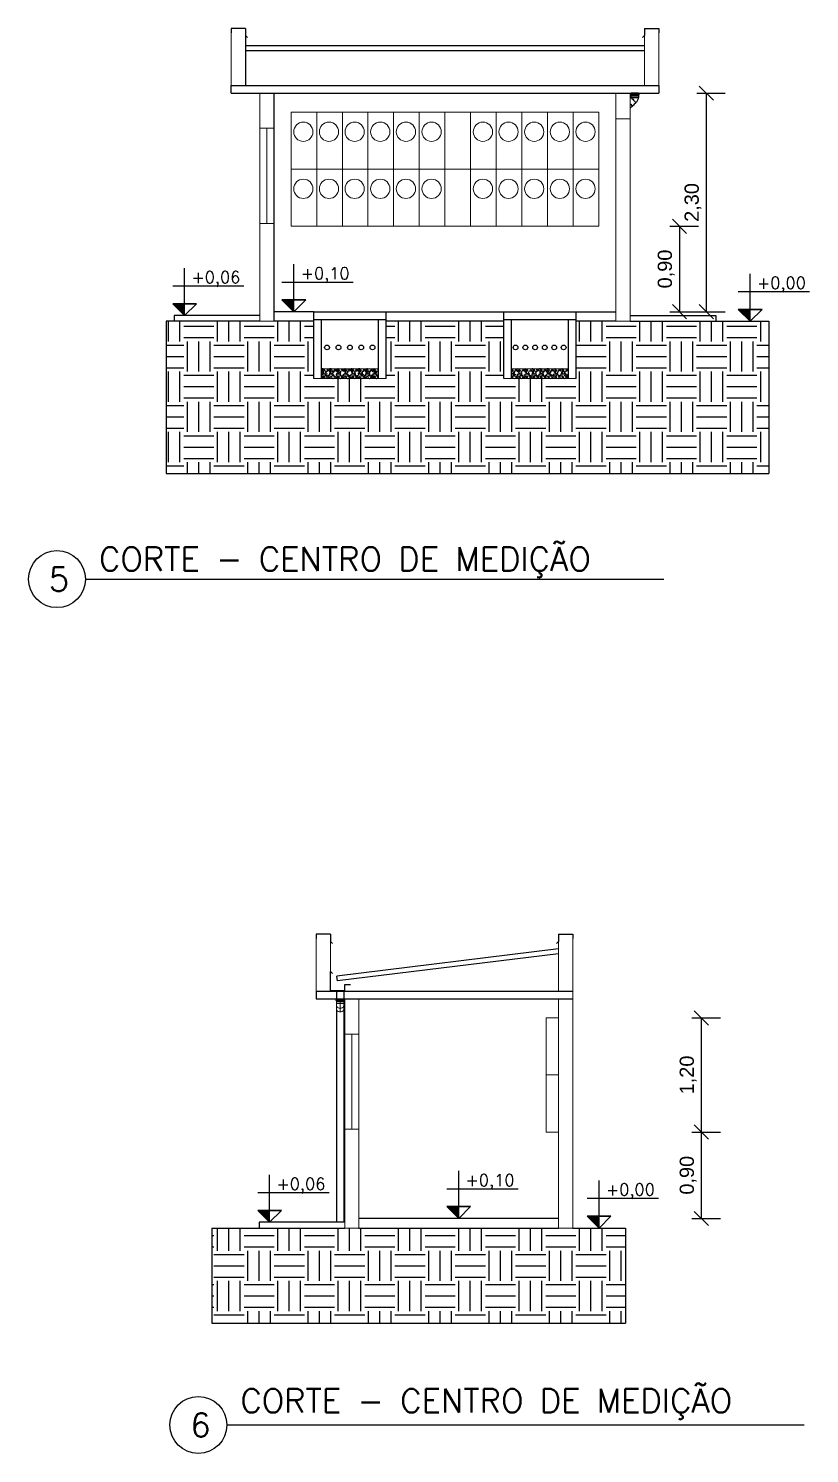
# Model space of a CAD drawing. Extents: x 0 to 11638, y -6007 to 0.
# Drawn here: x 11039.41 to 11047.63, y -5650.86 to -5635.87 of the extents above; entities that cross this region are included whole.
import ezdxf

# ---------------------------------------------------------------- set-up
doc = ezdxf.new("R2010")
doc.units = 0
doc.linetypes.add('DASHED', pattern=[0.25, 0.125, -0.125])
doc.layers.get('0').update_dxf_attribs({"linetype": 'CONTINUOUS'})
doc.layers.get('Defpoints').update_dxf_attribs({"linetype": 'CONTINUOUS'})
for name, color, linetype, lineweight in [('ARQ - Alvenaria Alta', 251, 'CONTINUOUS', 13), ('ARQ - Alvenaria Média-Baixa', 252, 'CONTINUOUS', 20), ('ARQ - Desnível', 8, 'CONTINUOUS', 20), ('ARQ - Esquadrias', 1, 'CONTINUOUS', 9), ('Elétrica', 30, 'CONTINUOUS', 20), ('Estrutural - Lajes', 6, 'CONTINUOUS', 30), ('Hidrossanitário - Água Pluvial', 4, 'CONTINUOUS', 9)]:
    doc.layers.add(name, color=color, linetype=linetype, lineweight=lineweight)
for name, color, linetype in [('ARQ - Cobertura', 253, 'CONTINUOUS'), ('ARQ - Cotas', 1, 'CONTINUOUS'), ('ARQ - Desnível Terreno', 14, 'CONTINUOUS')]:
    doc.layers.add(name, color=color, linetype=linetype)
doc.styles.add('ROMANS', font='romans.shx', dxfattribs={"height": 0.3})
doc.styles.get("Standard").update_dxf_attribs({"font": 'arial.ttf', "height": 0.15})
doc.dimstyles.get("Standard").update_dxf_attribs({"dimtxt": 0.1, "dimasz": 0.15, "dimexe": 0.2, "dimexo": 0.2, "dimgap": 0.05, "dimtad": 1, "dimzin": 0, "dimtxsty": 'STANDARD', "dimblk": 'OBLIQUE', "dimcen": 0.5, "dimclrd": 256, "dimclre": 256, "dimclrt": 256, "dimadec": 0, "dimazin": 0, "dimtfac": 1, "dimtmove": 0, "dimatfit": 3, "dimfxl": 0.1, "dimfxlon": 1, "dimtfillclr": 256, "dimtolj": 1, "dimtzin": 0, "dimlwd": -1, "dimarcsym": 0})
pattern_1 = [(228.0127875, (693.5702383009486, -10.48594618644117), (-0.6096000000478742, -0.6857999999574536), [0.0102516432, -1.01491450918695]), (184.969741, (693.5633803009486, -10.49356618644117), (0.914399999638215, 0.0762000043409377), [0.0175921416, -1.741621466805717]), (132.5104471, (693.5458543009486, -10.49509018644117), (0.7620000003218247, -0.8381999997073787), [0.0124044456, -1.228041683822999]), (267.273689, (693.5161363009487, -10.51414018644116), (0.0762000001595918, 1.523999999991993), [0.0160201356, -1.585993122772137]), (292.83365418, (693.5153743009486, -10.53014218644117), (-0.3810000000319023, 0.9143999999866638), [0.015709011, -1.555194232360317]), (357.273689, (693.5214703009487, -10.54462018644117), (-1.523999999991993, 0.0762000001595919), [0.0160201356, -1.585993122772137]), (37.69424047, (693.5374723009487, -10.54538218644117), (-0.9905999999560767, -0.7620000000570125), [0.0211858098, -2.09739345942741]), (72.25532837, (693.5542363009487, -10.53242818644116), (0.5334000001433788, 1.676399999954365), [0.0200015856, -1.98015769805715]), (121.42956562, (693.5603323009486, -10.51337818644117), (-0.6096000000864937, 0.9905999999467805), [0.01607439, -1.59136637096136]), (175.2363583, (693.5519503009486, -10.49966218644117), (0.8381999999879857, -0.0762000001316777), [0.0183513984, -0.899218108499999]), (222.3974378, (693.5336623009487, -10.49813818644117), (-0.9143999999707398, -0.8382000000319197), [0.0237323376, -2.34950317536531]), (138.81407483, (693.5915743009487, -10.51490218644117), (-0.5333999999680052, 0.4572000000371755), [0.0081001362, -0.80191697473032]), (171.4692344, (693.5854783009487, -10.50956818644117), (0.9906000000266896, -0.1523999998271203), [0.0154104594, -1.525639169911199]), (225, (693.5702383009486, -10.50728218644117), (0, -0.0762000000000072), [0.0107762802, -0.09698679325284]), (203.19859051, (693.5649043009487, -10.49813818644117), (0.3810000000103827, 0.15239999997328), [0.0058032396, -0.5745186710668188]), (291.80140949, (693.5595703009487, -10.50042418644117), (-0.0762000000159449, 0.2285999999946862), [0.0082069686, -0.4021425897000001]), (30.96375653, (693.5626183009487, -10.50804418644116), (0.2286000000055915, 0.1523999999916338), [0.0133295898, -0.4309889445872995]), (161.56505118, (693.5740483009486, -10.50118618644117), (0.1524000000039775, -0.0761999999920126), [0.0096386142, -0.23132694350484]), (16.389540334, (693.5153743009486, -10.50042418644117), (0.7620000000000045, 0.2286000000000073), [0.01350264, -1.33676480017617]), (70.34617594, (693.5283283009487, -10.49661418644117), (-0.3048000000278795, -0.8381999999901122), [0.0113279682, -1.121466470345999]), (293.19859051, (693.5740483009486, -10.48594618644117), (-0.1523999999733979, 0.3810000000106586), [0.011606403, -0.5687155076668188]), (343.61045967, (693.5786203009485, -10.49661418644117), (-0.7620000000159687, 0.2285999999466858), [0.01350264, -1.336764800176197]), (339.44395478, (693.5153743009486, -10.54766818644117), (-0.3809999999999959, 0.1524000000000063), [0.013021056, -0.638032029393179]), (294.7751406, (693.5275663009487, -10.55224018644117), (-0.3810000004535079, 0.8381999997938177), [0.0109101636, -1.0801078014216]), (66.80140949, (693.5748103009487, -10.56214618644117), (0.152399999976069, 0.381000000009579), [0.011606403, -0.5687155076668199]), (17.35402464, (693.5793823009487, -10.55147818644117), (-0.9905999999802904, -0.3048000000639739), [0.0127734822, -1.264571279406]), (69.44395478, (693.5374723009487, -10.56214618644117), (-0.1524000000026538, -0.3809999999989389), [0.006510528, -0.6445425573931801]), (101.3099324739999, (693.5702383009486, -10.56214618644117), (-0.076200000000012, 0.3048000000000111), [0.003885438, -0.38465984893578]), (165.963756532, (693.5694763009487, -10.55833618644117), (0.2285999999999854, -0.076199999999996), [0.015709011, -0.29847163767207]), (186.00900596, (693.5542363009487, -10.55452618644117), (0.7619999999959611, 0.0762000000398806), [0.01455801, -1.441240945900107]), (303.69006753, (693.5626183009487, -10.51490218644117), (-0.0762000000105891, 0.1523999999947111), [0.0109897164, -0.2637532907904]), (353.15722659, (693.5687143009486, -10.52404618644117), (1.29540000000797, -0.1523999999321818), [0.0191867028, -1.899480271950929]), (60.9453959, (693.5877643009487, -10.52633218644117), (-0.3048000000083906, -0.5333999999952077), [0.0078452472, -0.7766817695433]), (90, (693.5915743009487, -10.51947418644117), (-0.0762, 0.0762), [0.004572, -0.071628]), (120.25643716, (693.5527123009487, -10.55224018644117), (0.3047999999627149, -0.533400000021294), [0.0105860088, -1.048018223196]), (48.01278749999999, (693.5473783009487, -10.54309618644117), (0.6096000000502602, 0.6857999999553062), [0.0205032864, -1.004662865986949]), (0, (693.5610943009488, -10.52785618644117), (0.0762, 0.0762), [0.019812, -0.056388]), (325.3048465, (693.5809063009486, -10.52785618644117), (0.762000000288646, -0.5333999995876373), [0.0120482868, -1.192779501724199]), (254.0546040999999, (693.5908123009486, -10.53471418644117), (-0.0761999999946767, -0.3048000000013424), [0.0110948724, -0.5436495011631601]), (207.64597536, (693.5877643009487, -10.54538218644117), (-1.4478000000532, -0.7619999998989226), [0.018064353, -1.788373932688137]), (175.42607874, (693.5717623009486, -10.55376418644117), (-0.9905999999999648, 0.0761999999999843), [0.0191108838, -1.8919753936872])]

# ---------------------------------------------------------------- blocks, each defined once
blk = doc.blocks.new('_Oblique')
at = {"layer": 'ARQ - Esquadrias', "color": 0, "lineweight": -2}
blk.add_line((-0.5, -0.5), (0.5, 0.5), dxfattribs=at)
blk = doc.blocks.new('*D1077')
at = {"layer": 'ARQ - Cotas', "lineweight": -2, "transparency": 16777216}
for p, q in [((11046.44667587706, -5636.545967252166), (11046.74667587706, -5636.545967252166)), ((11046.44667587706, -5638.845733267633), (11046.74667587706, -5638.845733267633))]:
    blk.add_line(p, q, dxfattribs=at)
at = {"layer": 'ARQ - Cotas', "transparency": 16777216}
blk.add_line((11046.54667587706, -5636.545967252166), (11046.54667587706, -5638.845733267633), dxfattribs=at)
at = {"layer": 'Defpoints', "color": 0, "lineweight": -2, "transparency": 16777216}
for p in [(11046.04667587702, -5636.545967252166), (11045.59619802419, -5638.845733267633), (11046.54667587706, -5638.845733267633)]:
    blk.add_point(p, dxfattribs=at)
at = {"layer": 'ARQ - Cotas', "transparency": 16777216, "xscale": 0.15, "yscale": 0.15, "zscale": 0.15}
for p, rotation in [((11046.54667587706, -5636.545967252166), 90), ((11046.54667587706, -5638.845733267633), 270)]:
    blk.add_blockref('_Oblique', p, dxfattribs=dict(at, rotation=rotation))
at = {"layer": 'ARQ - Cotas', "lineweight": -2, "transparency": 16777216, "insert": (11046.40653263013, -5637.695850259902), "char_height": 0.15, "attachment_point": 5, "rotation": 90}
blk.add_mtext('\\A1;2,30', dxfattribs=at)
blk = doc.blocks.new('26210755_2D_LEFT')
for p, q in [((0, 60.69999973569709, 39.80002413569249), (0, 60.6999997356971, 2.41356924704e-05)), ((0, 60.6999997356971, 2.41356924704e-05), (0, 55.3811883140592, 2.41356924704e-05)), ((0, 60.69999973569709, -39.79997586430755), (0, 60.6999997356971, 2.41356924775e-05)), ((0, 60.69999973569709, 39.80002413569249), (0, 55.3811883140592, 39.80002413569249)), ((0, 60.69999973569709, -39.79997586430755), (0, 55.3811883140592, -39.79997586430755)), ((0, 55.3811883140592, 2.41356924704e-05), (0, 54.17541694811913, 2.41356924704e-05)), ((0, 55.3811883140592, 39.80002413569248), (0, 55.3811883140592, 2.41356924704e-05)), ((0, 55.3811883140592, -39.79997586430754), (0, 55.3811883140592, 2.41356924775e-05)), ((0, 55.3811883140592, -39.79997586430754), (0, 54.17541694811912, -44.29997586430756)), ((0, 55.3811883140592, 39.80002413569248), (0, 54.17541694811912, 44.3000241356925)), ((0, 54.17541694811912, 44.3000241356925), (0, 54.17541694811913, 2.41356924704e-05)), ((0, 54.17541694811913, 2.41356924704e-05), (0, 43.74430260833237, 2.41356924704e-05)), ((0, 54.17541694811912, -44.29997586430756), (0, 54.17541694811913, 2.41356924775e-05)), ((0, 54.17541694811912, 44.3000241356925), (0, 43.74430260833237, 44.3000241356925)), ((0, 54.17541694811912, -44.29997586430756), (0, 43.74430260833237, -44.29997586430756)), ((0, 43.74430260833237, -44.29997586430756), (0, 43.74430260833238, 2.41356924775e-05)), ((0, 43.74430260833237, 2.41356924704e-05), (0, 43.35060362246572, 2.41356924704e-05)), ((0, 43.74430260833237, 44.3000241356925), (0, 43.74430260833238, 2.41356924704e-05)), ((0, 43.35060362246571, -39.79997586430755), (0, 43.74430260833237, -44.29997586430756)), ((0, 43.35060362246571, 39.80002413569249), (0, 43.74430260833237, 44.3000241356925)), ((0, 43.35060362246572, 39.80002413569249), (0, 43.35060362246573, 2.41356924704e-05)), ((0, 43.35060362246572, 2.41356924704e-05), (0, 33.95441532342565, 2.41356924704e-05)), ((0, 43.35060362246572, -39.79997586430755), (0, 43.35060362246573, 2.41356924775e-05)), ((0, 43.35060362246572, 39.80002413569249), (0, 33.95441532342564, 39.80002413569249)), ((0, 43.35060362246572, -39.79997586430755), (0, 33.95441532342564, -39.79997586430755)), ((0, 33.95441532342565, -39.79997586430755), (0, 33.95441532342565, 2.41356924775e-05)), ((0, 33.95441532342565, 2.41356924704e-05), (0, 33.70441532342555, 2.41356924704e-05)), ((0, 33.95441532342565, 39.80002413569249), (0, 33.95441532342565, 2.41356924704e-05)), ((0, 33.70441532342555, -39.54997586430752), (0, 33.95441532342565, -39.79997586430755)), ((0, 33.70441532342555, 39.55002413569246), (0, 33.95441532342565, 39.8000241356925)), ((0, 33.70441532342555, 39.55002413569246), (0, 33.70441532342556, 2.41356924704e-05)), ((0, 33.70441532342555, 2.41356924704e-05), (0, 15.95441532342562, 2.41356924704e-05)), ((0, 33.70441532342555, -39.54997586430752), (0, 33.70441532342556, 2.41356924775e-05)), ((0, 33.70441532342555, 39.55002413569246), (0, 15.95441532342561, 39.55002413569246)), ((0, 33.70441532342555, -39.54997586430752), (0, 15.95441532342561, -39.54997586430752)), ((0, 15.95441532342561, -39.54997586430751), (0, 15.95441532342562, 2.41356924775e-05)), ((0, 15.95441532342563, 2.41356924704e-05), (0, 14.14014246262891, 2.41356924727e-05)), ((0, 15.95441532342561, 39.55002413569245), (0, 15.95441532342562, 2.41356924704e-05)), ((0, 14.13827237127113, -37.73383291215341), (0, 15.95441532342561, -39.54997586430751)), ((0, 14.13828938613559, 37.73389819840281), (0, 15.95441532342561, 39.55002413569245)), ((0, -48.57853760726453, -37.73432691638113), (0, -11.82632984851928, -37.73430450871388)), ((0, -11.82632984851694, 37.73435278009882), (0, -48.57853802673871, 37.73437518776634))]:
    blk.add_line(p, q)
at = {"extrusion": (1, 0, 0)}
for points, degree, knots in [([(0, 14.14014246262891, 2.41356924704e-05), (0, 14.14014246262891, -2.125278840193757), (0, 14.12971443900425, -6.379824908490093), (0, 14.12250282618248, -12.56724947040904), (0, 14.13677879571741, -18.39603018683415), (0, 14.14349150265788, -23.69716959884105), (0, 14.12196434673463, -28.29965168210843), (0, 14.12114087880874, -32.11334254950488), (0, 14.14383239576318, -35.03350519920467), (0, 14.14679250465433, -36.95620941601426), (0, 14.13628289356433, -37.64791770533614), (0, 14.13750949775528, -37.73303837043396), (0, 14.13829570520148, -37.73380957822307)], 3, [0, 0, 0, 0, 6.375908927658698, 12.7383949818697, 19.09886249616277, 25.43822383474171, 31.78174039167148, 38.10370848570102, 44.4261412268042, 50.68895676833659, 56.96533774121558, 59.19613211293928, 59.19613211293928, 59.19613211293928, 59.19613211293928]), ([(0, 14.13830821213033, 37.73387937240809), (0, 14.13765524893084, 37.73324154633434), (0, 14.13624659515771, 37.66549828663977), (0, 14.14553664945738, 37.04538690002666), (0, 14.14551234507888, 35.19819934257348), (0, 14.12184940271488, 32.31847902660268), (0, 14.12120203805451, 28.51324925111052), (0, 14.14284998594089, 23.90054251554166), (0, 14.13750879114859, 18.57083880700255), (0, 14.1224671483813, 12.69305759541146), (0, 14.12952631944693, 6.444735845864755), (0, 14.14014246262891, 2.146298532447467), (0, 14.14014246262891, 2.41356924704e-05)], 3, [59.60380000129619, 59.60380000129619, 59.60380000129619, 59.60380000129619, 61.46606513694607, 67.66296252596646, 73.92816110291098, 80.31567383324887, 86.7041606949826, 93.10282390357031, 99.50114360407747, 105.9298019863876, 112.3602986205239, 118.7991218107889, 118.7991218107889, 118.7991218107889, 118.7991218107889]), ([(0, 14.13835139715166, 37.73402341718215), (0, 8.520237271245389, 37.73405154399041), (0, 3.049700068825458, 37.73405541364045), (0, -2.158881824515496, 37.73403503388526), (0, -6.967593129201298, 37.73398816499912), (0, -11.33154839664837, 37.73391253322738), (0, -11.82757505924707, 37.73390125476295)], 1, [0, 0, 5.669409397113674, 11.35330834578339, 17.04799406748369, 22.71396387559815, 28.40830058145764, 29.10404476821151, 29.10404476821151]), ([(0, -11.82757505924915, -37.733852983378), (0, -7.555253128077646, -37.73393183356335), (0, -2.791183472053341, -37.73398232622797), (0, 2.376873972076364, -37.73400597823895), (0, 7.802524260637035, -37.73400502820113), (0, 13.42798726044324, -37.73398026246663), (0, 14.13833910393315, -37.73397514589004)], 1, [0, 0, 5.659560549986531, 11.33710853357319, 17.03346614455621, 22.70028054166296, 28.39181867749833, 29.10407112008751, 29.10407112008751]), ([(0, -37.97237405920947, 2.41356924704e-05), (0, -37.97237405920947, -7.776513439399032), (0, -34.41843367790291, -23.75011015353654), (0, -22.78390034374411, -35.90173225715981), (0, -14.56635143058529, -37.72444402323071), (0, -11.82757484337367, -37.72462641388967)], 3, [0, 0, 0, 0, 23.32961272527452, 46.6540228563434, 58.31339187661189, 58.31339187661189, 58.31339187661189, 58.31339187661189]), ([(0, -11.82757484337158, 37.72467468527461), (0, -14.56635143058391, 37.72449229461596), (0, -22.78390034374353, 35.90178052854538), (0, -34.41843367790294, 23.75015842492148), (0, -37.97237405920947, 7.776561710783983), (0, -37.97237405920947, 2.41356924704e-05)], 3, [58.3168719678513, 58.3168719678513, 58.3168719678513, 58.3168719678513, 69.97624098812277, 93.30065111919163, 116.6302638444661, 116.6302638444661, 116.6302638444661, 116.6302638444661]), ([(0, -48.57853803264564, 37.72479999999639), (0, -51.37492732246069, 37.72480171073323), (0, -59.76386029449797, 35.90240132071205), (0, -71.64238834812234, 23.75313430302366), (0, -75.27151712327976, 7.777034939464321), (0, -75.27151712327976, 2.41356924704e-05)], 3, [58.32694123766567, 58.32694123766567, 58.32694123766567, 58.32694123766567, 69.99248372089264, 93.3228831048149, 116.6539155161304, 116.6539155161304, 116.6539155161304, 116.6539155161304]), ([(0, -75.27151712327976, 2.41356924704e-05), (0, -75.27151712327976, -7.776986668062733), (0, -71.64238768437431, -23.75308603160685), (0, -59.76385984189008, -35.90235304931606), (0, -51.37492690237299, -37.72475343935049), (0, -48.57853761317147, -37.72475172861542)], 3, [0, 0, 0, 0, 23.33103241126561, 46.6614317950774, 58.32697427821947, 58.32697427821947, 58.32697427821947, 58.32697427821947])]:
    blk.add_open_spline(points, degree=degree, knots=knots, dxfattribs=at)
blk.add_open_spline([(0, 14.14014246262891, 2.41356924704e-05), (0, 9.476623727152152, 2.41356924704e-05), (0, -0.096593024302365, 2.41356924775e-05), (0, -18.58172233323402, 2.41356924775e-05), (0, -31.10335195839861, 2.41356924704e-05), (0, -37.97237405920947, 2.41356924704e-05)], degree=3, knots=[0, 0, 0, 0, 13.99461160405894, 28.71436934180318, 57.8586980881892, 57.8586980881892, 57.8586980881892, 57.8586980881892])
blk.add_open_spline([(0, -37.97237405920947, 2.41356924704e-05), (0, -50.40541240819148, 2.41356924704e-05), (0, -62.83846009611197, 2.41356924704e-05), (0, -75.27151712327976, 2.41356924704e-05)], degree=3)
blk = doc.blocks.new('*D1078')
at = {"layer": 'ARQ - Cotas', "lineweight": -2, "transparency": 16777216}
for p, q in [((11046.16417991089, -5637.94573326763), (11046.46417991089, -5637.94573326763)), ((11046.16417991089, -5638.845733267631), (11046.46417991089, -5638.845733267631))]:
    blk.add_line(p, q, dxfattribs=at)
at = {"layer": 'ARQ - Cotas', "transparency": 16777216}
blk.add_line((11046.26417991089, -5637.94573326763), (11046.26417991089, -5638.845733267631), dxfattribs=at)
at = {"layer": 'Defpoints', "color": 0, "lineweight": -2, "transparency": 16777216}
for p in [(11043.79626245299, -5637.94573326763), (11043.79626245299, -5638.845733267631), (11046.26417991089, -5638.845733267631)]:
    blk.add_point(p, dxfattribs=at)
at = {"layer": 'ARQ - Cotas', "transparency": 16777216, "xscale": 0.15, "yscale": 0.15, "zscale": 0.15}
for p, rotation in [((11046.26417991089, -5637.94573326763), 90), ((11046.26417991089, -5638.845733267631), 270)]:
    blk.add_blockref('_Oblique', p, dxfattribs=dict(at, rotation=rotation))
at = {"layer": 'ARQ - Cotas', "lineweight": -2, "transparency": 16777216, "insert": (11046.12403666395, -5638.395733267634), "char_height": 0.15, "attachment_point": 5, "rotation": 90}
blk.add_mtext('\\A1;0,90', dxfattribs=at)
blk = doc.blocks.new('*D1079')
at = {"layer": 'ARQ - Cotas', "lineweight": -2, "transparency": 16777216}
for p, q in [((11046.39537548904, -5647.473569058781), (11046.69537548904, -5647.473569058781)), ((11046.39537548904, -5648.383510993613), (11046.69537548904, -5648.383510993613))]:
    blk.add_line(p, q, dxfattribs=at)
at = {"layer": 'ARQ - Cotas', "transparency": 16777216}
blk.add_line((11046.49537548904, -5648.383510993613), (11046.49537548904, -5647.473569058781), dxfattribs=at)
at = {"layer": 'Defpoints', "color": 0, "lineweight": -2, "transparency": 16777216}
for p in [(11044.99113493253, -5647.473569058781), (11046.49537548904, -5647.473569058781), (11044.99113493253, -5648.383510993613)]:
    blk.add_point(p, dxfattribs=at)
at = {"layer": 'ARQ - Cotas', "transparency": 16777216, "xscale": 0.15, "yscale": 0.15, "zscale": 0.15}
for p, rotation in [((11046.49537548904, -5647.473569058781), 90), ((11046.49537548904, -5648.383510993613), 270)]:
    blk.add_blockref('_Oblique', p, dxfattribs=dict(at, rotation=rotation))
at = {"layer": 'ARQ - Cotas', "lineweight": -2, "transparency": 16777216, "insert": (11046.3552322421, -5647.928540026199), "char_height": 0.15, "attachment_point": 5, "rotation": 90}
blk.add_mtext('\\A1;0,90', dxfattribs=at)
blk = doc.blocks.new('*D1080')
at = {"layer": 'ARQ - Cotas', "lineweight": -2, "transparency": 16777216}
for p, q in [((11046.39537548904, -5646.273569058781), (11046.69537548904, -5646.273569058781)), ((11046.39537548904, -5647.473569058781), (11046.69537548904, -5647.473569058781))]:
    blk.add_line(p, q, dxfattribs=at)
at = {"layer": 'ARQ - Cotas', "transparency": 16777216}
blk.add_line((11046.49537548904, -5647.473569058781), (11046.49537548904, -5646.273569058781), dxfattribs=at)
at = {"layer": 'Defpoints', "color": 0, "lineweight": -2, "transparency": 16777216}
for p in [(11044.99113493253, -5646.273569058781), (11046.49537548904, -5646.273569058781), (11044.99113493253, -5647.473569058781)]:
    blk.add_point(p, dxfattribs=at)
at = {"layer": 'ARQ - Cotas', "transparency": 16777216, "xscale": 0.15, "yscale": 0.15, "zscale": 0.15}
for p, rotation in [((11046.49537548904, -5646.273569058781), 90), ((11046.49537548904, -5647.473569058781), 270)]:
    blk.add_blockref('_Oblique', p, dxfattribs=dict(at, rotation=rotation))
at = {"layer": 'ARQ - Cotas', "lineweight": -2, "transparency": 16777216, "insert": (11046.35523224211, -5646.873569058783), "char_height": 0.15, "attachment_point": 5, "rotation": 90}
blk.add_mtext('\\A1;1,20', dxfattribs=at)

msp = doc.modelspace()

# ---------------------------------------------------------------- hatches: boundary and pattern name
at = {"layer": 'ARQ - Cotas', "lineweight": -2}
h = msp.add_hatch(color=256, dxfattribs=at)
h.dxf.hatch_style = 1
h.paths.add_polyline_path([(11041.0562191242, -5638.760733267689), (11040.9312191242, -5638.760733267689), (11041.0562191242, -5638.88573326766)])
h = msp.add_hatch(color=256, dxfattribs=at)
h.dxf.hatch_style = 1
h.paths.add_polyline_path([(11042.20623599037, -5638.720733267573), (11042.08123599037, -5638.720733267573), (11042.20623599037, -5638.845733267544)])
h = msp.add_hatch(color=256, dxfattribs=at)
h.dxf.hatch_style = 1
h.paths.add_polyline_path([(11047.00771127184, -5638.820733267573), (11046.88271127184, -5638.820733267573), (11047.00771127184, -5638.945733267544)])
h = msp.add_hatch(color=256, dxfattribs=at)
h.dxf.hatch_style = 1
h.paths.add_polyline_path([(11041.95109160374, -5648.298510993667), (11041.82609160374, -5648.298510993667), (11041.95109160374, -5648.423510993637)])
h = msp.add_hatch(color=256, dxfattribs=at)
h.dxf.hatch_style = 1
h.paths.add_polyline_path([(11043.94113493253, -5648.258510993553), (11043.81613493252, -5648.258510993553), (11043.94113493253, -5648.383510993523)])
h = msp.add_hatch(color=256, dxfattribs=at)
h.dxf.hatch_style = 1
h.paths.add_polyline_path([(11045.4181944662, -5648.358510993551), (11045.2931944662, -5648.358510993551), (11045.4181944662, -5648.483510993521)])
at = {"layer": 'ARQ - Desnível Terreno', "lineweight": -2}
h = msp.add_hatch(dxfattribs=at)
h.set_pattern_fill('EARTH', color=256, scale=0.05)
h.set_pattern_definition([(0, (887.7137413040109, 0), (0.3175, 0.3175), [0.3175, -0.3175]), (0, (887.7137413040109, 0.1190625), (0.3175, 0.3175), [0.3175, -0.3175]), (0, (887.7137413040109, 0.238125), (0.3175, 0.3175), [0.3175, -0.3175]), (90, (887.7534288040109, 0.2778125), (-0.3175, 0.3175), [0.3175, -0.3175]), (90, (887.8724913040109, 0.2778125), (-0.3175, 0.3175), [0.3175, -0.3175]), (90, (887.9915538040108, 0.2778125), (-0.3175, 0.3175), [0.3175, -0.3175])])
h.paths.add_polyline_path([(11047.20574499222, -5638.945733267632), (11045.74619802419, -5638.945733267632), (11045.59619802419, -5638.945733267632), (11045.17632457698, -5638.945733267632), (11045.17632457698, -5639.54573326763), (11044.41632457734, -5639.54573326763), (11044.41632457734, -5638.94573326763), (11043.17620952741, -5638.945733267632), (11043.17620952741, -5639.54573326763), (11042.41620952777, -5639.54573326763), (11042.41620952777, -5638.94573326763), (11041.99626245298, -5638.94573326763), (11041.84626245298, -5638.945733267632), (11040.86373374143, -5638.945733267632), (11040.86373374143, -5640.545733267629), (11047.20574499222, -5640.545733267629)])
h = msp.add_hatch(dxfattribs=at)
h.set_pattern_fill('GRAVEL', color=256, scale=0.003)
h.set_pattern_definition(pattern_1)
h.paths.add_polyline_path([(11043.09622425496, -5639.445733267629), (11042.4962119821, -5639.44573326763), (11042.4962119821, -5639.54573326763), (11043.09622425496, -5639.54573326763)])
h = msp.add_hatch(dxfattribs=at)
h.set_pattern_fill('GRAVEL', color=256, scale=0.003)
h.set_pattern_definition(pattern_1)
h.paths.add_polyline_path([(11045.09633930454, -5639.44573326763), (11044.49632703167, -5639.445733267631), (11044.49632703167, -5639.54573326763), (11045.09633930454, -5639.54573326763)])
h = msp.add_hatch(dxfattribs=at)
h.set_pattern_fill('EARTH', color=256, scale=0.05)
h.set_pattern_definition([(0, (887.7137413040109, -0.0399999999999636), (0.3175, 0.3175), [0.3175, -0.3175]), (0, (887.7137413040109, 0.0790625000000364), (0.3175, 0.3175), [0.3175, -0.3175]), (0, (887.7137413040109, 0.1981250000000364), (0.3175, 0.3175), [0.3175, -0.3175]), (90, (887.7534288040109, 0.2378125000000364), (-0.3175, 0.3175), [0.3175, -0.3175]), (90, (887.8724913040109, 0.2378125000000364), (-0.3175, 0.3175), [0.3175, -0.3175]), (90, (887.9915538040108, 0.2378125000000364), (-0.3175, 0.3175), [0.3175, -0.3175])])
h.paths.add_polyline_path([(11045.69525399986, -5648.483510993609), (11045.14113493252, -5648.483510993609), (11044.99113493253, -5648.483510993609), (11042.89113493252, -5648.483510993611), (11042.74113493253, -5648.483510993611), (11041.34113493251, -5648.483510993609), (11041.34113493251, -5649.48351099361), (11045.69525399987, -5649.483510993611)])

# ---------------------------------------------------------------- linework, layer by layer
at = {"lineweight": -2}
for p, q in [((11040.01338025859, -5641.657612752135), (11046.09968096252, -5641.657612752133)), ((11041.50143357371, -5650.555390478117), (11047.577837258, -5650.555390478115))]:
    msp.add_line(p, q, dxfattribs=at)
for centre in [(11039.71338025861, -5641.657612752135), (11041.20143357372, -5650.555390478117)]:
    msp.add_circle(centre, 0.3, dxfattribs=at)
at = {"layer": 'ARQ - Alvenaria Alta', "linetype": 'Continuous'}
for p, q in [((11041.54628085776, -5635.865733267629), (11041.54628085776, -5636.46573326763)), ((11041.54628085776, -5635.865733267629), (11041.69628085776, -5635.865733267628)), ((11041.54628085776, -5635.865733268211), (11041.69628085775, -5635.865733268211)), ((11041.69628085775, -5635.865733268213), (11041.54628085776, -5635.865733268213)), ((11045.89667587702, -5635.865733267629), (11045.89667587701, -5636.46573326763)), ((11045.89667587702, -5635.865733267629), (11046.04667587702, -5635.865733267629)), ((11045.89667587702, -5635.865733267629), (11046.04667587701, -5635.865733267629)), ((11046.04667587701, -5635.865733267629), (11046.04667587701, -5636.46573326763)), ((11041.84626245298, -5636.545733267628), (11041.84626245298, -5638.945733267632)), ((11045.59619802419, -5636.54573326763), (11045.59619802419, -5638.94573326763)), ((11045.74619802418, -5636.54573326763), (11045.74619802418, -5638.94573326763)), ((11041.84626245298, -5638.945733267632), (11041.99626245298, -5638.945733267632)), ((11045.59619802419, -5638.945733267632), (11045.74619802418, -5638.945733267632)), ((11042.44113493253, -5645.393569058778), (11042.44113493253, -5645.99356905878)), ((11042.44113493253, -5645.393569058778), (11042.59113493252, -5645.393569058778)), ((11042.59113493252, -5645.393569058779), (11042.44113493253, -5645.393569058779)), ((11042.59113493252, -5645.393569058778), (11042.59113493252, -5645.99356905878)), ((11044.99113493253, -5645.393569058779), (11044.99113493253, -5645.993569058778)), ((11044.99113493253, -5645.393569058779), (11045.14113493252, -5645.393569058779)), ((11045.14113493252, -5645.393569058779), (11045.14113493252, -5648.483510993609)), ((11042.74113493253, -5646.073569058779), (11042.74113493253, -5648.483510993609)), ((11042.89113493252, -5646.073569058779), (11042.89113493252, -5648.483510993611)), ((11044.99113493253, -5646.073569058778), (11044.99113493253, -5648.483510993609)), ((11042.74113493253, -5648.483510993611), (11042.89113493252, -5648.483510993611)), ((11044.99113493253, -5648.483510993609), (11045.14113493252, -5648.483510993609))]:
    msp.add_line(p, q, dxfattribs=at)
at = {"layer": 'ARQ - Alvenaria Alta', "lineweight": -2}
for p, q in [((11041.69628085776, -5635.865733267627), (11041.69628085776, -5636.051430490621)), ((11041.69628085776, -5636.051430490621), (11041.69628085776, -5636.465733267629)), ((11041.99626245298, -5636.54573326763), (11041.99626245298, -5638.94573326763))]:
    msp.add_line(p, q, dxfattribs=at)
at = {"layer": 'ARQ - Alvenaria Média-Baixa', "lineweight": -2}
for p, q in [((11042.41620952777, -5639.545733267628), (11042.41620952777, -5638.845733267631)), ((11042.41620952777, -5638.845733267631), (11043.17620952741, -5638.845733267631)), ((11042.41620952777, -5638.92573326763), (11043.17620952741, -5638.92573326763)), ((11042.4962119821, -5639.54573326763), (11042.4962119821, -5638.92573326763)), ((11043.09622425496, -5639.54573326763), (11043.09622425496, -5638.92573326763)), ((11043.17620952741, -5639.54573326763), (11043.17620952741, -5638.845733267631)), ((11044.41632457734, -5639.54573326763), (11044.41632457734, -5638.845733267631)), ((11044.41632457734, -5638.845733267631), (11045.17632457698, -5638.845733267631)), ((11044.41632457734, -5638.92573326763), (11045.17632457698, -5638.92573326763)), ((11044.49632703167, -5639.545733267631), (11044.49632703167, -5638.925733267631)), ((11045.09633930454, -5639.545733267631), (11045.09633930454, -5638.925733267631)), ((11045.17632457698, -5639.545733267628), (11045.17632457698, -5638.845733267631))]:
    msp.add_line(p, q, dxfattribs=at)
at = {"layer": 'ARQ - Alvenaria Média-Baixa', "linetype": 'Continuous'}
for p, q in [((11042.41620952777, -5639.54573326763), (11043.17620952741, -5639.54573326763)), ((11042.4962119821, -5639.44573326763), (11043.09622425496, -5639.445733267629)), ((11044.41632457734, -5639.54573326763), (11045.17632457698, -5639.54573326763)), ((11044.49632703168, -5639.445733267631), (11045.09633930454, -5639.44573326763))]:
    msp.add_line(p, q, dxfattribs=at)
at = {"layer": 'ARQ - Cobertura', "linetype": 'Continuous'}
for p, q in [((11045.89667587702, -5636.049710312743), (11041.69628085776, -5636.049710312775)), ((11045.89667587702, -5636.100086372138), (11041.69628085776, -5636.100086372113)), ((11044.99035651205, -5645.547488038755), (11042.65925848884, -5645.833928122325)), ((11044.99035651205, -5645.597864098093), (11042.66535651205, -5645.883554870284))]:
    msp.add_line(p, q, dxfattribs=at)
at = {"layer": 'ARQ - Cobertura', "lineweight": -2}
msp.add_line((11042.66535651205, -5645.883554870284), (11042.65925848884, -5645.833928122325), dxfattribs=at)
at = {"layer": 'ARQ - Cotas', "lineweight": -2}
for p, q in [((11042.20623599037, -5638.470733267572), (11042.20623599037, -5638.345733267543)), ((11041.0562191242, -5638.510733267689), (11041.0562191242, -5638.38573326766)), ((11042.20623599037, -5638.595733267573), (11042.20623599037, -5638.470733267572)), ((11047.00771127184, -5638.570733267573), (11047.00771127184, -5638.445733267544)), ((11040.9312191242, -5638.573233267718), (11041.68121912426, -5638.573233267688)), ((11041.0562191242, -5638.635733267689), (11041.0562191242, -5638.510733267689)), ((11041.0562191242, -5638.760733267689), (11041.0562191242, -5638.635733267689)), ((11042.08123599037, -5638.533233267601), (11042.83123599043, -5638.533233267573)), ((11042.20623599037, -5638.720733267573), (11042.20623599037, -5638.595733267573)), ((11046.88271127184, -5638.633233267602), (11047.63271127189, -5638.633233267572)), ((11047.00771127184, -5638.695733267573), (11047.00771127184, -5638.570733267573)), ((11041.1812191242, -5638.760733267689), (11040.9312191242, -5638.760733267689)), ((11040.9312191242, -5638.760733267689), (11041.0562191242, -5638.88573326766)), ((11041.0562191242, -5638.885733267631), (11041.0562191242, -5638.760733267689)), ((11041.0562191242, -5638.760733267689), (11041.1812191242, -5638.760733267689)), ((11041.1812191242, -5638.760733267689), (11041.05621912426, -5638.885733267689)), ((11042.33123599038, -5638.720733267573), (11042.08123599037, -5638.720733267573)), ((11042.08123599037, -5638.720733267573), (11042.20623599037, -5638.845733267544)), ((11042.20623599037, -5638.845733267515), (11042.20623599037, -5638.720733267573)), ((11042.20623599037, -5638.720733267573), (11042.33123599038, -5638.720733267573)), ((11042.33123599038, -5638.720733267573), (11042.20623599043, -5638.845733267572)), ((11047.00771127184, -5638.820733267573), (11047.00771127184, -5638.695733267573)), ((11047.13271127184, -5638.820733267573), (11046.88271127184, -5638.820733267573)), ((11046.88271127184, -5638.820733267573), (11047.00771127184, -5638.945733267544)), ((11047.00771127184, -5638.945733267515), (11047.00771127184, -5638.820733267573)), ((11047.00771127184, -5638.820733267573), (11047.13271127184, -5638.820733267573)), ((11047.13271127184, -5638.820733267573), (11047.00771127189, -5638.945733267573)), ((11041.95109160374, -5648.048510993668), (11041.95109160374, -5647.923510993638)), ((11043.94113493253, -5648.008510993553), (11043.94113493253, -5647.883510993523)), ((11041.95109160374, -5648.173510993667), (11041.95109160374, -5648.048510993668)), ((11043.81613493252, -5648.071010993582), (11044.56613493258, -5648.071010993553)), ((11043.94113493253, -5648.133510993552), (11043.94113493253, -5648.008510993553)), ((11045.4181944662, -5648.108510993552), (11045.4181944662, -5647.983510993523)), ((11041.82609160374, -5648.111010993696), (11042.5760916038, -5648.111010993667)), ((11041.95109160374, -5648.298510993667), (11041.95109160374, -5648.173510993667)), ((11043.94113493253, -5648.258510993553), (11043.94113493253, -5648.133510993552)), ((11045.2931944662, -5648.17101099358), (11046.04319446625, -5648.171010993551)), ((11045.4181944662, -5648.233510993551), (11045.4181944662, -5648.108510993552)), ((11045.4181944662, -5648.358510993551), (11045.4181944662, -5648.233510993551)), ((11042.07609160374, -5648.298510993667), (11041.82609160374, -5648.298510993667)), ((11041.82609160374, -5648.298510993667), (11041.95109160374, -5648.423510993637)), ((11041.95109160374, -5648.423510993609), (11041.95109160374, -5648.298510993667)), ((11041.95109160374, -5648.298510993667), (11042.07609160374, -5648.298510993667)), ((11042.07609160374, -5648.298510993667), (11041.9510916038, -5648.423510993667)), ((11044.06613493253, -5648.258510993553), (11043.81613493252, -5648.258510993553)), ((11043.81613493252, -5648.258510993553), (11043.94113493253, -5648.383510993523)), ((11043.94113493253, -5648.383510993494), (11043.94113493253, -5648.258510993553)), ((11043.94113493253, -5648.258510993553), (11044.06613493253, -5648.258510993553)), ((11044.06613493253, -5648.258510993553), (11043.94113493258, -5648.383510993553)), ((11045.5431944662, -5648.358510993551), (11045.2931944662, -5648.358510993551)), ((11045.2931944662, -5648.358510993551), (11045.4181944662, -5648.483510993521)), ((11045.4181944662, -5648.483510993493), (11045.4181944662, -5648.358510993551)), ((11045.4181944662, -5648.358510993551), (11045.5431944662, -5648.358510993551)), ((11045.5431944662, -5648.358510993551), (11045.41819446625, -5648.483510993551))]:
    msp.add_line(p, q, dxfattribs=at)
at = {"layer": 'ARQ - Desnível', "lineweight": -2}
for p, q in [((11041.84626245298, -5638.885733267631), (11040.94626245298, -5638.885733267631)), ((11040.94626245298, -5638.885733267631), (11040.94626245298, -5638.945733267632)), ((11042.41620952777, -5638.845733267631), (11041.99626245298, -5638.845733267631)), ((11043.17620952741, -5638.845733267631), (11044.41632457734, -5638.845733267628)), ((11045.17632457698, -5638.845733267631), (11045.59619802419, -5638.845733267631)), ((11045.74669428179, -5638.885733267631), (11046.64669428179, -5638.885733267631)), ((11046.64669428179, -5638.885733267631), (11046.64669428179, -5638.945733267632)), ((11044.99113493253, -5648.38351099361), (11042.89113493252, -5648.38351099361)), ((11042.74113493253, -5648.423510993609), (11041.84113493253, -5648.423510993609)), ((11041.84113493253, -5648.423510993609), (11041.84113493253, -5648.483510993609))]:
    msp.add_line(p, q, dxfattribs=at)
at = {"layer": 'ARQ - Desnível Terreno', "lineweight": -2}
for p, q in [((11041.84626245298, -5638.945733267632), (11040.86373374143, -5638.945733267632)), ((11040.86373374143, -5638.945733267632), (11040.86373374143, -5640.54573326763)), ((11042.41620952777, -5638.94573326763), (11041.99626245298, -5638.94573326763)), ((11044.41632457734, -5638.94573326763), (11043.17620952741, -5638.945733267632)), ((11045.59619802419, -5638.945733267632), (11045.17632457698, -5638.945733267632)), ((11045.74619802419, -5638.945733267632), (11047.20574499222, -5638.945733267632)), ((11047.20574499222, -5638.945733267632), (11047.20574499222, -5640.54573326763)), ((11040.86373374143, -5640.545733267629), (11047.20574499222, -5640.545733267629)), ((11041.34113493251, -5648.483510993609), (11041.34113493251, -5649.48351099361)), ((11041.34113493251, -5648.483510993609), (11042.74113493253, -5648.483510993609)), ((11042.89113493252, -5648.483510993611), (11044.99113493253, -5648.483510993609)), ((11045.14113493252, -5648.483510993609), (11045.69525399986, -5648.483510993609)), ((11045.69525399986, -5648.483510993608), (11045.69525399987, -5649.483510993611)), ((11041.34113493251, -5649.483510993634), (11045.69525399985, -5649.483510993611))]:
    msp.add_line(p, q, dxfattribs=at)
at = {"layer": 'ARQ - Esquadrias', "linetype": 'Continuous'}
for p, q in [((11045.74619802418, -5636.815675202462), (11045.59619802419, -5636.815675202462)), ((11041.99626245298, -5636.915675202457), (11041.84626245298, -5636.915675202457)), ((11041.92126245298, -5636.915675202457), (11041.92126245298, -5637.915675202457)), ((11041.99626245298, -5637.915675202457), (11041.84626245298, -5637.915675202457)), ((11042.89113493253, -5646.443510993611), (11042.74113493253, -5646.443510993611)), ((11042.81613493252, -5646.443510993611), (11042.81613493252, -5647.44351099361)), ((11042.89113493253, -5647.44351099361), (11042.74113493253, -5647.44351099361))]:
    msp.add_line(p, q, dxfattribs=at)
at = {"layer": 'Elétrica', "linetype": 'Continuous'}
for p, q in [((11042.17626245298, -5636.74573326763), (11045.41626245299, -5636.745733267631)), ((11042.17626245298, -5636.74573326763), (11042.17626245298, -5637.94573326763)), ((11042.44626245298, -5636.74573326763), (11042.44626245298, -5637.94573326763)), ((11042.71626245298, -5636.74573326763), (11042.71626245298, -5637.94573326763)), ((11042.98626245298, -5636.74573326763), (11042.98626245298, -5637.94573326763)), ((11043.25626245298, -5636.74573326763), (11043.25626245298, -5637.94573326763)), ((11043.52626245298, -5636.74573326763), (11043.52626245298, -5637.94573326763)), ((11043.79626245299, -5636.74573326763), (11043.79626245299, -5637.94573326763)), ((11044.06626245299, -5636.74573326763), (11044.06626245299, -5637.94573326763)), ((11044.33626245299, -5636.74573326763), (11044.33626245299, -5637.945733267629)), ((11044.60626245299, -5636.74573326763), (11044.60626245299, -5637.945733267629)), ((11044.87626245299, -5636.745733267631), (11044.87626245299, -5637.945733267629)), ((11045.14626245299, -5636.74573326763), (11045.14626245299, -5637.945733267629)), ((11045.41626245299, -5636.74573326763), (11045.41626245299, -5637.945733267629)), ((11042.17626245298, -5637.345733267632), (11045.41626245299, -5637.345733267632)), ((11042.17626245298, -5637.945733267629), (11045.41626245299, -5637.945733267628)), ((11044.86113493253, -5646.27356905878), (11044.86113493253, -5647.473569058778)), ((11044.86113493253, -5646.27356905878), (11044.99113493253, -5646.27356905878)), ((11044.86113493253, -5646.873569058789), (11044.99113493253, -5646.873569058781)), ((11044.86113493253, -5647.473569058778), (11044.99113493253, -5647.473569058778))]:
    msp.add_line(p, q, dxfattribs=at)
for centre in [(11042.30562529956, -5636.952016850546), (11042.57562529956, -5636.952016850546), (11042.84562529957, -5636.952016850546), (11043.11562529957, -5636.952016850546), (11043.38562529957, -5636.952016850546), (11043.65562529957, -5636.952016850546), (11044.19562529957, -5636.952016850548), (11044.46562529957, -5636.952016850548), (11044.73562529957, -5636.952016850548), (11045.00562529957, -5636.952016850548), (11045.27562529957, -5636.952016850548), (11042.30562529956, -5637.552016850547), (11042.57562529956, -5637.552016850547), (11042.84562529957, -5637.552016850547), (11043.11562529956, -5637.552016850547), (11043.38562529957, -5637.552016850547), (11043.65562529957, -5637.552016850547), (11044.19562529957, -5637.552016850547), (11044.46562529957, -5637.552016850547), (11044.73562529957, -5637.552016850547), (11045.00562529957, -5637.552016850548), (11045.27562529957, -5637.552016850548)]:
    msp.add_circle(centre, 0.1013132373914232, dxfattribs=at)
at = {"layer": 'Elétrica', "lineweight": -2}
for centre in [(11042.55501091033, -5639.22073326763), (11042.67604381093, -5639.22073326763), (11042.79616753869, -5639.22073326763), (11042.91536705103, -5639.22073326763), (11043.0337246277, -5639.22073326763), (11044.53938519238, -5639.22073326763), (11044.64247173947, -5639.220733267631), (11044.74477314011, -5639.220733267631), (11044.84607368922, -5639.220733267631), (11044.94621715621, -5639.220733267631), (11045.04518470837, -5639.220733267631)]:
    msp.add_circle(centre, 0.025, dxfattribs=at)
at = {"layer": 'Estrutural - Lajes', "linetype": 'Continuous'}
for p, q in [((11041.54628085776, -5636.46573326763), (11046.04667587701, -5636.46573326763)), ((11041.54628085776, -5636.545733267628), (11046.04667587701, -5636.545733267627)), ((11046.04667587701, -5636.465967252163), (11046.04667587701, -5636.545967252164)), ((11042.44113493253, -5645.993569058779), (11045.14113493252, -5645.993569058779)), ((11042.44113493253, -5645.993569058779), (11042.44113493253, -5646.073569058779)), ((11042.44113493253, -5646.073569058779), (11045.14113493252, -5646.073569058779))]:
    msp.add_line(p, q, dxfattribs=at)
at = {"layer": 'Estrutural - Lajes', "lineweight": -2}
msp.add_line((11041.54628085776, -5636.545733267628), (11041.54628085776, -5636.46573326763), dxfattribs=at)
at = {"layer": 'Hidrossanitário - Água Pluvial', "lineweight": -2}
for p, q in [((11041.69628085775, -5635.865733268213), (11041.54628085776, -5635.865733268213)), ((11041.54628085776, -5635.865733268213), (11041.54642136959, -5635.910733048838)), ((11041.69628085776, -5635.865733268213), (11041.69582358447, -5635.940731874207)), ((11041.69582358447, -5635.940731874207), (11041.71703678791, -5635.961945077642)), ((11045.8971331503, -5635.940731873624), (11045.87591994686, -5635.96194507706)), ((11045.89667587702, -5635.865733267629), (11046.04667587701, -5635.865733267629)), ((11045.89667587702, -5635.865733267629), (11045.8971331503, -5635.940731873624)), ((11046.04667587701, -5635.865733267629), (11046.04653536518, -5635.910733048255)), ((11045.75207587701, -5636.551052079051), (11045.74757587701, -5636.552257850416)), ((11045.74757587701, -5636.552257850416), (11045.83617587701, -5636.552257850416)), ((11045.74757587701, -5636.552257850416), (11045.74757587701, -5636.562688964755)), ((11045.75207587701, -5636.545733267628), (11045.83167587701, -5636.545733267628)), ((11045.75207587701, -5636.545733267628), (11045.75207587701, -5636.551052079051)), ((11045.75207587701, -5636.551052079051), (11045.83167587701, -5636.551052079051)), ((11045.83167587701, -5636.545733267628), (11045.75667587701, -5636.54573326763)), ((11045.83167587701, -5636.545733267628), (11045.83167587701, -5636.551052079051)), ((11045.83167587701, -5636.551052079051), (11045.83617587701, -5636.552257850416)), ((11045.83617587701, -5636.552257850416), (11045.83617587701, -5636.562688964755)), ((11045.76999092214, -5636.681704784488), (11045.74619802418, -5636.70549521036)), ((11045.74757587701, -5636.562688964755), (11045.83617587701, -5636.562688964755)), ((11045.74757587701, -5636.562688964755), (11045.75207587701, -5636.563082663741)), ((11045.75207587701, -5636.563082663741), (11045.83167587701, -5636.563082663741)), ((11045.75207587701, -5636.563082663741), (11045.75207587701, -5636.572478852041)), ((11045.75207587701, -5636.572478852041), (11045.83167587701, -5636.572478852041)), ((11045.75207587701, -5636.572478852041), (11045.75232587701, -5636.572728852041)), ((11045.75232587701, -5636.572728852041), (11045.83142587701, -5636.572728852041)), ((11045.75232587701, -5636.572728852041), (11045.75232587701, -5636.590478852041)), ((11045.75232587701, -5636.590478852041), (11045.83142587701, -5636.590478852041)), ((11045.75232587701, -5636.590478852041), (11045.75340975401, -5636.591562729033)), ((11045.83142587701, -5636.590478852041), (11045.82961160415, -5636.592293124902)), ((11045.83167587701, -5636.572478852041), (11045.83142587701, -5636.572728852041)), ((11045.83142587701, -5636.572728852041), (11045.83142587701, -5636.590478852041)), ((11045.83617587701, -5636.562688964755), (11045.83167587701, -5636.563082663741)), ((11045.83167587701, -5636.563082663741), (11045.83167587701, -5636.572478852041)), ((11042.59113493252, -5645.393569058779), (11042.44113493253, -5645.393569058779)), ((11042.44113493253, -5645.393569058779), (11042.44127544436, -5645.438568839405)), ((11042.59113493252, -5645.393569058779), (11042.59067765924, -5645.468567664774)), ((11044.99113493253, -5645.393569058779), (11045.14113493252, -5645.393569058779)), ((11044.99113493253, -5645.393569058779), (11044.99159220581, -5645.468567664774)), ((11045.14113493252, -5645.393569058779), (11045.14099442069, -5645.438568839405)), ((11042.59067765924, -5645.468567664774), (11042.61189086268, -5645.489780868209)), ((11044.99159220581, -5645.468567664774), (11044.97037900237, -5645.489780868209)), ((11042.59113493252, -5645.783569058779), (11042.61234813596, -5645.804782262215)), ((11042.59113493252, -5645.983569058778), (11042.59113493252, -5645.783569058779)), ((11042.59113493252, -5645.983569058778), (11042.74113493252, -5645.983569058778)), ((11042.65613493252, -5645.993569058779), (11042.65613493252, -5645.983569058778)), ((11042.73113493253, -5645.993569058779), (11042.73113493253, -5645.983569058778)), ((11042.74113493252, -5645.983569058778), (11042.74113493252, -5645.923569058778)), ((11042.74113493252, -5645.923569058778), (11042.80113493252, -5645.923569058778)), ((11042.65613493252, -5646.186716737634), (11042.65613493252, -5648.423510993608)), ((11042.73119403992, -5646.185643985837), (11042.7311354561, -5648.423510993609))]:
    msp.add_line(p, q, dxfattribs=at)
at = {"layer": 'Hidrossanitário - Água Pluvial', "linetype": 'DASHED', "lineweight": -2, "ltscale": 0.15}
for p, q in [((11042.65613493252, -5645.993569058779), (11042.65613493252, -5646.073569058779)), ((11042.73113493253, -5645.993569058779), (11042.73113493253, -5646.073569058779))]:
    msp.add_line(p, q, dxfattribs=at)
at = {"layer": 'Hidrossanitário - Água Pluvial', "lineweight": -2}
for points in [[(11045.75287839283, -5636.592112468699), (11045.75065160885, -5636.59433512165), (11045.74842481931, -5636.596557769017), (11045.74619802418, -5636.598780410798)], [(11045.75340975401, -5636.591562729033), (11045.7532342166, -5636.591747492541), (11045.75305876957, -5636.591932426582), (11045.75287839283, -5636.592112468699)], [(11045.8072939411, -5636.644405641423), (11045.79485959211, -5636.656838679773), (11045.78242525245, -5636.66927172746), (11045.76999092214, -5636.681704784487)]]:
    msp.add_open_spline(points, degree=3, dxfattribs=at)
for points, knots in [([(11045.74619802418, -5636.657912618421), (11045.74801446337, -5636.659729114655), (11045.75530543713, -5636.667020265061), (11045.76636054298, -5636.678075655712), (11045.76999092214, -5636.681704784487), (11045.76999092214, -5636.681704784487)], [62.36878159578054, 62.36878159578054, 62.36878159578054, 62.36878159578054, 69.99248372089264, 93.3228831048149, 116.6539155161304, 116.6539155161304, 116.6539155161304, 116.6539155161304]), ([(11045.75287839283, -5636.592112468699), (11045.75287839283, -5636.592112468699), (11045.75657657475, -5636.595666734375), (11045.77110474424, -5636.609629029956), (11045.78906644816, -5636.626890222815), (11045.80359542078, -5636.640851701042), (11045.8072939411, -5636.644405641423), (11045.8072939411, -5636.644405641423)], [0, 0, 0, 0, 23.32959696546215, 46.65400199772833, 69.97624098812277, 93.30065111919163, 116.6302638444661, 116.6302638444661, 116.6302638444661, 116.6302638444661]), ([(11045.75340975401, -5636.591562729033), (11045.75340975401, -5636.591562729033), (11045.75351314099, -5636.59158111697), (11045.75396824258, -5636.591654873784), (11045.7547008826, -5636.591756140885), (11045.75567997256, -5636.591859940192), (11045.75688432735, -5636.591950397213), (11045.75830457926, -5636.592022103969), (11045.75993300937, -5636.592076678216), (11045.76177369946, -5636.592121738931), (11045.76385802882, -5636.592163144013), (11045.76626167263, -5636.592199599479), (11045.76910395566, -5636.592229201506), (11045.77253664577, -5636.592248020598), (11045.77673082252, -5636.592253862687), (11045.78179626823, -5636.592261139626), (11045.78758543897, -5636.592288458569), (11045.7937479469, -5636.592299830967), (11045.79994224424, -5636.592287730715), (11045.80597972048, -5636.592287755019), (11045.81167029083, -5636.592311417961), (11045.81684131534, -5636.592312065326), (11045.82131569688, -5636.592290417379), (11045.8249323089, -5636.592295758572), (11045.82758870263, -5636.592310800216), (11045.82923316677, -5636.592303741045), (11045.82961160415, -5636.592293124902), (11045.82961160415, -5636.592293124902)], [0, 0, 0, 0, 3.127522194753018, 6.261150935495916, 9.394099151026698, 12.5168486253054, 15.63271580706636, 18.75469561544858, 21.88350469117827, 24.99211459634234, 28.1483779436213, 31.47895531683484, 35.10729557764371, 39.18102633957106, 43.85603704927468, 49.24497465660227, 55.27074694790788, 61.46606513694607, 67.66296252596646, 73.92816110291098, 80.31567383324887, 86.7041606949826, 93.10282390357031, 99.50114360407747, 105.9298019863876, 112.3602986205239, 118.7991218107889, 118.7991218107889, 118.7991218107889, 118.7991218107889]), ([(11045.82961160415, -5636.592293124902), (11045.82949930941, -5636.596956643637), (11045.8283719397, -5636.606529860388), (11045.82260261881, -5636.625014989697), (11045.81416368731, -5636.637536619322), (11045.8072939411, -5636.644405641423)], [0, 0, 0, 0, 13.99461160405894, 28.71436934180318, 57.8586980881892, 57.8586980881892, 57.8586980881892, 57.8586980881892])]:
    msp.add_open_spline(points, degree=3, knots=knots, dxfattribs=at)

# ---------------------------------------------------------------- block references
at = {"layer": 'Hidrossanitário - Água Pluvial', "lineweight": -2, "extrusion": (1, 0, -3.2051033e-09), "xscale": 0.001, "yscale": 0.001, "zscale": 0.001, "rotation": 270}
msp.add_blockref('26210755_2D_LEFT', (-5646.134269058515, 3.53929732116e-05, 11042.6934692382), dxfattribs=at)

# ---------------------------------------------------------------- texts
at = {"lineweight": -2, "char_height": 0.25, "attachment_point": 1, "style": 'ROMANS'}
for s, width, insert in [('CORTE - CENTRO DE MEDIÇÃO', 7.570336674507416, (11040.15548530688, -5641.320307626953)), ('5', 0.3938222769647837, (11039.6278796145, -5641.533305190585)), ('CORTE - CENTRO DE MEDIÇÃO', 7.570336674507416, (11041.643538622, -5650.175769107864)), ('6', 0.3938222769647837, (11041.11593292962, -5650.431082916567))]:
    msp.add_mtext_dynamic_manual_height_columns(s, width=width, gutter_width=750, heights=[0], dxfattribs=dict(at, insert=insert))
at = {"layer": 'ARQ - Cotas', "lineweight": -2, "char_height": 0.125, "attachment_point": 1, "style": 'ROMANS'}
for s, insert in [('+0,06', (11041.12864662464, -5638.418951107265)), ('+0,10', (11042.27866349082, -5638.378951107149)), ('+0,00', (11047.08013877228, -5638.478951107149)), ('+0,10', (11044.01356243297, -5647.916728833129)), ('+0,06', (11042.02351910419, -5647.956728833244)), ('+0,00', (11045.49062196664, -5648.016728833128))]:
    msp.add_mtext_dynamic_manual_height_columns(s, width=1.327887569414087, gutter_width=750, heights=[0], dxfattribs=dict(at, insert=insert))

# ---------------------------------------------------------------- dimensions: what is measured, and where the dimension line sits
at = {"layer": 'ARQ - Cotas', "lineweight": -2}
for base, p1, p2, picture, middle in [((11046.54667587706, -5638.845733267633), (11046.04667587701, -5636.545967252164), (11045.59619802419, -5638.845733267631), '*D1077', (11046.40653263013, -5637.695850259902)), ((11046.26417991089, -5638.845733267631), (11043.79626245299, -5637.945733267628), (11043.79626245299, -5638.845733267629), '*D1078', (11046.12403666395, -5638.395733267634)), ((11046.49537548904, -5646.273569058781), (11044.99113493253, -5647.473569058778), (11044.99113493252, -5646.27356905878), '*D1080', (11046.35523224211, -5646.873569058783))]:
    dim = msp.add_linear_dim(base=base, p1=p1, p2=p2, angle=90, dimstyle='STANDARD', dxfattribs=at)
    dim.commit()
    dim.dimension.update_dxf_attribs({"geometry": picture, "text_midpoint": middle})
dim = msp.add_linear_dim(base=(11046.49537548904, -5647.473569058781), p1=(11044.99113493253, -5648.38351099361), p2=(11044.99113493253, -5647.473569058778), angle=90, text='0,90', dimstyle='STANDARD', dxfattribs=at)
dim.commit()
dim.dimension.update_dxf_attribs({"geometry": '*D1079', "text_midpoint": (11046.3552322421, -5647.928540026199)})

doc.saveas('drawing.dxf')
